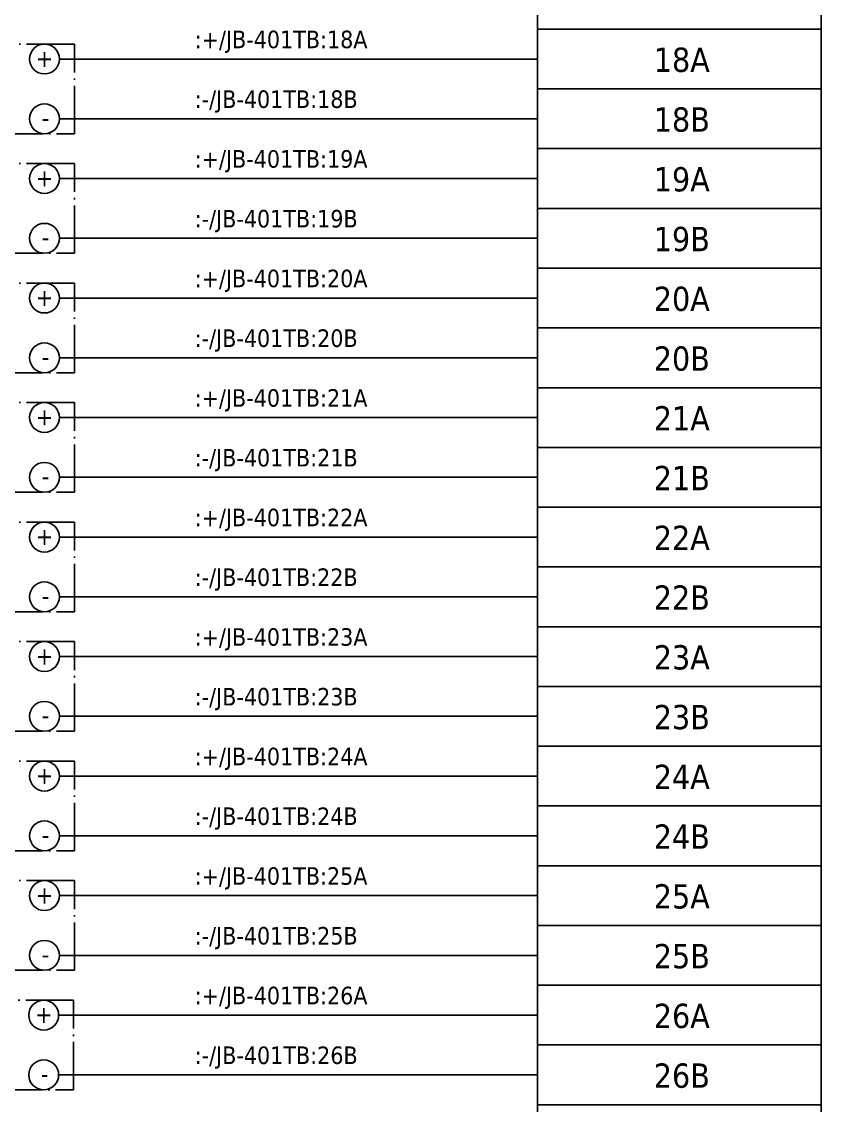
# Model space of a CAD drawing. Header units: millimetres. Extents: x 0 to 1792788, y -13 to 262234.
# Drawn here: x 35.5 to 89, y 151 to 223.5 of the extents above; entities that cross this region are included whole.
import ezdxf
from ezdxf.enums import TextEntityAlignment as Align

# ---------------------------------------------------------------- set-up
doc = ezdxf.new("R2010")
doc.units = ezdxf.units.MM
doc.linetypes.add('EPL_DASHDOT', pattern=[1, 0.8, -0.1, 0, -0.1])
for name, color, linetype, lineweight in [('EPLAN300', 5, 'Continuous', 25), ('EPLAN302', 5, 'Continuous', 25), ('EPLAN307', 134, 'EPL_DASHDOT', 25), ('EPLAN311', 7, 'Continuous', 25), ('EPLAN400', 5, 'Continuous', 35), ('EPLAN405', 7, 'Continuous', 25), ('EPLAN421', 5, 'Continuous', 35), ('EPLAN433', 251, 'Continuous', 35), ('EPLAN500', 7, 'Continuous', 35), ('EPLAN501', 7, 'Continuous', 35), ('EPLAN502', 7, 'Continuous', 35), ('EPLAN503', 7, 'Continuous', 35), ('EPLAN504', 7, 'Continuous', 35)]:
    doc.layers.add(name, color=color, linetype=linetype, lineweight=lineweight)
doc.styles.add('Tahoma', font='')
doc.styles.get('Tahoma').set_extended_font_data('Tahoma')

# ---------------------------------------------------------------- blocks, each defined once
blk = doc.blocks.new('EPLSYM_LibrarySPECIAL_en_US_Symbol427_Variant5_Placement1_78')
at = {"layer": 'EPLAN421', "color": 5, "style": 'Tahoma'}
for tag, p in [('17_20029[1]', (-0.9525, 3.335)), ('17_20029[2]', (20.0025, 3.335))]:
    blk.add_attdef(tag, text='', height=1.1739, dxfattribs=at).set_placement(p, align=Align.BOTTOM_RIGHT)
at = {"layer": 'EPLAN433', "color": 251, "style": 'Tahoma'}
blk.add_attdef('17_20406_1', text='', height=1.6254, dxfattribs=at).set_placement((0.9525, 1.5875), align=Align.BOTTOM_RIGHT)
blk.add_attdef('17_20406', text='', height=1.6254, dxfattribs=at).set_placement((0.9525, 1.5875), align=Align.BOTTOM_LEFT)
blk = doc.blocks.new('EPLSYM_LibrarySPECIAL_en_US_Symbol427_Variant5_Placement1_79')
at = {"layer": 'EPLAN421', "color": 5, "style": 'Tahoma'}
for tag, p in [('17_20029[1]', (-0.9525, 3.335)), ('17_20029[2]', (20.0025, 3.335))]:
    blk.add_attdef(tag, text='', height=1.1739, dxfattribs=at).set_placement(p, align=Align.BOTTOM_RIGHT)
at = {"layer": 'EPLAN433', "color": 251, "style": 'Tahoma'}
blk.add_attdef('17_20406_1', text='', height=1.6254, dxfattribs=at).set_placement((0.9525, 1.5875), align=Align.BOTTOM_RIGHT)
blk.add_attdef('17_20406', text='', height=1.6254, dxfattribs=at).set_placement((0.9525, 1.5875), align=Align.BOTTOM_LEFT)
blk = doc.blocks.new('EPLSYM_LibrarySPECIAL_en_US_Symbol427_Variant5_Placement1_80')
at = {"layer": 'EPLAN421', "color": 5, "style": 'Tahoma'}
for tag, p in [('17_20029[1]', (-0.9525, 3.335)), ('17_20029[2]', (20.0025, 3.335))]:
    blk.add_attdef(tag, text='', height=1.1739, dxfattribs=at).set_placement(p, align=Align.BOTTOM_RIGHT)
at = {"layer": 'EPLAN433', "color": 251, "style": 'Tahoma'}
blk.add_attdef('17_20406_1', text='', height=1.6254, dxfattribs=at).set_placement((0.9525, 1.5875), align=Align.BOTTOM_RIGHT)
blk.add_attdef('17_20406', text='', height=1.6254, dxfattribs=at).set_placement((0.9525, 1.5875), align=Align.BOTTOM_LEFT)
blk = doc.blocks.new('EPLSYM_LibrarySPECIAL_en_US_Symbol427_Variant5_Placement1_81')
at = {"layer": 'EPLAN421', "color": 5, "style": 'Tahoma'}
for tag, p in [('17_20029[1]', (-0.9525, 3.335)), ('17_20029[2]', (20.0025, 3.335))]:
    blk.add_attdef(tag, text='', height=1.1739, dxfattribs=at).set_placement(p, align=Align.BOTTOM_RIGHT)
at = {"layer": 'EPLAN433', "color": 251, "style": 'Tahoma'}
blk.add_attdef('17_20406_1', text='', height=1.6254, dxfattribs=at).set_placement((0.9525, 1.5875), align=Align.BOTTOM_RIGHT)
blk.add_attdef('17_20406', text='', height=1.6254, dxfattribs=at).set_placement((0.9525, 1.5875), align=Align.BOTTOM_LEFT)
blk = doc.blocks.new('EPLSYM_LibrarySPECIAL_en_US_Symbol427_Variant5_Placement1_82')
at = {"layer": 'EPLAN421', "color": 5, "style": 'Tahoma'}
for tag, p in [('17_20029[1]', (-0.9525, 3.335)), ('17_20029[2]', (20.0025, 3.335))]:
    blk.add_attdef(tag, text='', height=1.1739, dxfattribs=at).set_placement(p, align=Align.BOTTOM_RIGHT)
at = {"layer": 'EPLAN433', "color": 251, "style": 'Tahoma'}
blk.add_attdef('17_20406_1', text='', height=1.6254, dxfattribs=at).set_placement((0.9525, 1.5875), align=Align.BOTTOM_RIGHT)
blk.add_attdef('17_20406', text='', height=1.6254, dxfattribs=at).set_placement((0.9525, 1.5875), align=Align.BOTTOM_LEFT)
blk = doc.blocks.new('EPLSYM_LibrarySPECIAL_en_US_Symbol427_Variant5_Placement1_83')
at = {"layer": 'EPLAN421', "color": 5, "style": 'Tahoma'}
for tag, p in [('17_20029[1]', (-0.9525, 3.335)), ('17_20029[2]', (20.0025, 3.335))]:
    blk.add_attdef(tag, text='', height=1.1739, dxfattribs=at).set_placement(p, align=Align.BOTTOM_RIGHT)
at = {"layer": 'EPLAN433', "color": 251, "style": 'Tahoma'}
blk.add_attdef('17_20406_1', text='', height=1.6254, dxfattribs=at).set_placement((0.9525, 1.5875), align=Align.BOTTOM_RIGHT)
blk.add_attdef('17_20406', text='', height=1.6254, dxfattribs=at).set_placement((0.9525, 1.5875), align=Align.BOTTOM_LEFT)
blk = doc.blocks.new('EPLSYM_LibrarySPECIAL_en_US_Symbol427_Variant5_Placement1_84')
at = {"layer": 'EPLAN421', "color": 5, "style": 'Tahoma'}
for tag, p in [('17_20029[1]', (-0.9525, 3.335)), ('17_20029[2]', (20.0025, 3.335))]:
    blk.add_attdef(tag, text='', height=1.1739, dxfattribs=at).set_placement(p, align=Align.BOTTOM_RIGHT)
at = {"layer": 'EPLAN433', "color": 251, "style": 'Tahoma'}
blk.add_attdef('17_20406_1', text='', height=1.6254, dxfattribs=at).set_placement((0.9525, 1.5875), align=Align.BOTTOM_RIGHT)
blk.add_attdef('17_20406', text='', height=1.6254, dxfattribs=at).set_placement((0.9525, 1.5875), align=Align.BOTTOM_LEFT)
blk = doc.blocks.new('EPLSYM_LibrarySPECIAL_en_US_Symbol427_Variant5_Placement1_85')
at = {"layer": 'EPLAN421', "color": 5, "style": 'Tahoma'}
for tag, p in [('17_20029[1]', (-0.9525, 3.335)), ('17_20029[2]', (20.0025, 3.335))]:
    blk.add_attdef(tag, text='', height=1.1739, dxfattribs=at).set_placement(p, align=Align.BOTTOM_RIGHT)
at = {"layer": 'EPLAN433', "color": 251, "style": 'Tahoma'}
blk.add_attdef('17_20406_1', text='', height=1.6254, dxfattribs=at).set_placement((0.9525, 1.5875), align=Align.BOTTOM_RIGHT)
blk.add_attdef('17_20406', text='', height=1.6254, dxfattribs=at).set_placement((0.9525, 1.5875), align=Align.BOTTOM_LEFT)
blk = doc.blocks.new('EPLSYM_LibrarySPECIAL_en_US_Symbol427_Variant5_Placement1_86')
at = {"layer": 'EPLAN421', "color": 5, "style": 'Tahoma'}
for tag, p in [('17_20029[1]', (-0.9525, 3.335)), ('17_20029[2]', (20.0025, 3.335))]:
    blk.add_attdef(tag, text='', height=1.1739, dxfattribs=at).set_placement(p, align=Align.BOTTOM_RIGHT)
at = {"layer": 'EPLAN433', "color": 251, "style": 'Tahoma'}
blk.add_attdef('17_20406_1', text='', height=1.6254, dxfattribs=at).set_placement((0.9525, 1.5875), align=Align.BOTTOM_RIGHT)
blk.add_attdef('17_20406', text='', height=1.6254, dxfattribs=at).set_placement((0.9525, 1.5875), align=Align.BOTTOM_LEFT)
blk = doc.blocks.new('EPLSYM_LibrarySPECIAL_en_US_Symbol427_Variant5_Placement1_87')
at = {"layer": 'EPLAN421', "color": 5, "style": 'Tahoma'}
for tag, p in [('17_20029[1]', (-0.9525, 3.335)), ('17_20029[2]', (20.0025, 3.335))]:
    blk.add_attdef(tag, text='', height=1.1739, dxfattribs=at).set_placement(p, align=Align.BOTTOM_RIGHT)
at = {"layer": 'EPLAN433', "color": 251, "style": 'Tahoma'}
blk.add_attdef('17_20406_1', text='', height=1.6254, dxfattribs=at).set_placement((0.9525, 1.5875), align=Align.BOTTOM_RIGHT)
blk.add_attdef('17_20406', text='', height=1.6254, dxfattribs=at).set_placement((0.9525, 1.5875), align=Align.BOTTOM_LEFT)
blk = doc.blocks.new('EPLSYM_LibrarySPECIAL_en_US_Symbol427_Variant5_Placement1_88')
at = {"layer": 'EPLAN421', "color": 5, "style": 'Tahoma'}
for tag, p in [('17_20029[1]', (-0.9525, 3.335)), ('17_20029[2]', (20.0025, 3.335))]:
    blk.add_attdef(tag, text='', height=1.1739, dxfattribs=at).set_placement(p, align=Align.BOTTOM_RIGHT)
at = {"layer": 'EPLAN433', "color": 251, "style": 'Tahoma'}
blk.add_attdef('17_20406_1', text='', height=1.6254, dxfattribs=at).set_placement((0.9525, 1.5875), align=Align.BOTTOM_RIGHT)
blk.add_attdef('17_20406', text='', height=1.6254, dxfattribs=at).set_placement((0.9525, 1.5875), align=Align.BOTTOM_LEFT)
blk = doc.blocks.new('EPLSYM_LibrarySPECIAL_en_US_Symbol427_Variant5_Placement1_89')
at = {"layer": 'EPLAN421', "color": 5, "style": 'Tahoma'}
for tag, p in [('17_20029[1]', (-0.9525, 3.335)), ('17_20029[2]', (20.0025, 3.335))]:
    blk.add_attdef(tag, text='', height=1.1739, dxfattribs=at).set_placement(p, align=Align.BOTTOM_RIGHT)
at = {"layer": 'EPLAN433', "color": 251, "style": 'Tahoma'}
blk.add_attdef('17_20406_1', text='', height=1.6254, dxfattribs=at).set_placement((0.9525, 1.5875), align=Align.BOTTOM_RIGHT)
blk.add_attdef('17_20406', text='', height=1.6254, dxfattribs=at).set_placement((0.9525, 1.5875), align=Align.BOTTOM_LEFT)
blk = doc.blocks.new('EPLSYM_LibrarySPECIAL_en_US_Symbol427_Variant5_Placement1_90')
at = {"layer": 'EPLAN421', "color": 5, "style": 'Tahoma'}
for tag, p in [('17_20029[1]', (-0.9525, 3.335)), ('17_20029[2]', (20.0025, 3.335))]:
    blk.add_attdef(tag, text='', height=1.1739, dxfattribs=at).set_placement(p, align=Align.BOTTOM_RIGHT)
at = {"layer": 'EPLAN433', "color": 251, "style": 'Tahoma'}
blk.add_attdef('17_20406_1', text='', height=1.6254, dxfattribs=at).set_placement((0.9525, 1.5875), align=Align.BOTTOM_RIGHT)
blk.add_attdef('17_20406', text='', height=1.6254, dxfattribs=at).set_placement((0.9525, 1.5875), align=Align.BOTTOM_LEFT)
blk = doc.blocks.new('EPLSYM_LibrarySPECIAL_en_US_Symbol427_Variant5_Placement1_91')
at = {"layer": 'EPLAN421', "color": 5, "style": 'Tahoma'}
for tag, p in [('17_20029[1]', (-0.9525, 3.335)), ('17_20029[2]', (20.0025, 3.335))]:
    blk.add_attdef(tag, text='', height=1.1739, dxfattribs=at).set_placement(p, align=Align.BOTTOM_RIGHT)
at = {"layer": 'EPLAN433', "color": 251, "style": 'Tahoma'}
blk.add_attdef('17_20406_1', text='', height=1.6254, dxfattribs=at).set_placement((0.9525, 1.5875), align=Align.BOTTOM_RIGHT)
blk.add_attdef('17_20406', text='', height=1.6254, dxfattribs=at).set_placement((0.9525, 1.5875), align=Align.BOTTOM_LEFT)
blk = doc.blocks.new('EPLSYM_LibrarySPECIAL_en_US_Symbol427_Variant5_Placement1_92')
at = {"layer": 'EPLAN421', "color": 5, "style": 'Tahoma'}
for tag, p in [('17_20029[1]', (-0.9525, 3.335)), ('17_20029[2]', (20.0025, 3.335))]:
    blk.add_attdef(tag, text='', height=1.1739, dxfattribs=at).set_placement(p, align=Align.BOTTOM_RIGHT)
at = {"layer": 'EPLAN433', "color": 251, "style": 'Tahoma'}
blk.add_attdef('17_20406_1', text='', height=1.6254, dxfattribs=at).set_placement((0.9525, 1.5875), align=Align.BOTTOM_RIGHT)
blk.add_attdef('17_20406', text='', height=1.6254, dxfattribs=at).set_placement((0.9525, 1.5875), align=Align.BOTTOM_LEFT)
blk = doc.blocks.new('EPLSYM_LibrarySPECIAL_en_US_Symbol427_Variant5_Placement1_93')
at = {"layer": 'EPLAN421', "color": 5, "style": 'Tahoma'}
for tag, p in [('17_20029[1]', (-0.9525, 3.335)), ('17_20029[2]', (20.0025, 3.335))]:
    blk.add_attdef(tag, text='', height=1.1739, dxfattribs=at).set_placement(p, align=Align.BOTTOM_RIGHT)
at = {"layer": 'EPLAN433', "color": 251, "style": 'Tahoma'}
blk.add_attdef('17_20406_1', text='', height=1.6254, dxfattribs=at).set_placement((0.9525, 1.5875), align=Align.BOTTOM_RIGHT)
blk.add_attdef('17_20406', text='', height=1.6254, dxfattribs=at).set_placement((0.9525, 1.5875), align=Align.BOTTOM_LEFT)
blk = doc.blocks.new('EPLSYM_LibrarySPECIAL_en_US_Symbol427_Variant5_Placement1_94')
at = {"layer": 'EPLAN421', "color": 5, "style": 'Tahoma'}
for tag, p in [('17_20029[1]', (-0.9525, 3.335)), ('17_20029[2]', (20.0025, 3.335))]:
    blk.add_attdef(tag, text='', height=1.1739, dxfattribs=at).set_placement(p, align=Align.BOTTOM_RIGHT)
at = {"layer": 'EPLAN433', "color": 251, "style": 'Tahoma'}
blk.add_attdef('17_20406_1', text='', height=1.6254, dxfattribs=at).set_placement((0.9525, 1.5875), align=Align.BOTTOM_RIGHT)
blk.add_attdef('17_20406', text='', height=1.6254, dxfattribs=at).set_placement((0.9525, 1.5875), align=Align.BOTTOM_LEFT)
blk = doc.blocks.new('EPLSYM_LibrarySPECIAL_en_US_Symbol427_Variant5_Placement1_95')
at = {"layer": 'EPLAN421', "color": 5, "style": 'Tahoma'}
for tag, p in [('17_20029[1]', (-0.9525, 3.335)), ('17_20029[2]', (20.0025, 3.335))]:
    blk.add_attdef(tag, text='', height=1.1739, dxfattribs=at).set_placement(p, align=Align.BOTTOM_RIGHT)
at = {"layer": 'EPLAN433', "color": 251, "style": 'Tahoma'}
blk.add_attdef('17_20406_1', text='', height=1.6254, dxfattribs=at).set_placement((0.9525, 1.5875), align=Align.BOTTOM_RIGHT)
blk.add_attdef('17_20406', text='', height=1.6254, dxfattribs=at).set_placement((0.9525, 1.5875), align=Align.BOTTOM_LEFT)
blk = doc.blocks.new('EPLSYM_LibrarySPECIAL_Symbol2_Variant0_Placement1')
at = {"layer": 'EPLAN307', "lineweight": 25, "ltscale": 4}
blk.add_lwpolyline([(0, -6), (34, -6), (34, 0), (0, 0)], close=True, dxfattribs=at)
at = {"layer": 'EPLAN400', "color": 5, "style": 'Tahoma'}
blk.add_attdef('88_20010', text='', height=2.2575, dxfattribs=at).set_placement((-1.5, -0.9515), align=Align.TOP_RIGHT)
at = {"layer": 'EPLAN500', "color": 7, "style": 'Tahoma'}
blk.add_attdef('88_20027', text='', height=1.6254, dxfattribs=at).set_placement((-1.5, -4.57508), align=Align.TOP_RIGHT)
at = {"layer": 'EPLAN501', "color": 7, "style": 'Tahoma'}
blk.add_attdef('88_20011', text='', height=1.6254, dxfattribs=at).set_placement((-1.5, -9.97508), align=Align.TOP_RIGHT)
at = {"layer": 'EPLAN502', "color": 7, "style": 'Tahoma'}
blk.add_attdef('88_20025', text='', height=1.6254, dxfattribs=at).set_placement((-1.5, -12.67508), align=Align.TOP_RIGHT)
at = {"layer": 'EPLAN503', "color": 7, "style": 'Tahoma'}
blk.add_attdef('88_20024', text='', height=1.6254, dxfattribs=at).set_placement((-1.5, -15.37508), align=Align.TOP_RIGHT)
at = {"layer": 'EPLAN504', "color": 7, "style": 'Tahoma'}
blk.add_attdef('88_20901[1]', text='', height=1.6254, dxfattribs=at).set_placement((-1.5, -7.27508), align=Align.TOP_RIGHT)
blk = doc.blocks.new('EPLSYM_LibrarySPECIAL_Symbol17_Variant3_Placement1')
at = {"layer": 'EPLAN302', "lineweight": 25, "ltscale": 4}
blk.add_line((4, 0), (1, 0), dxfattribs=at)
blk.add_circle((0, 0), 1, dxfattribs=at)
at = {"layer": 'EPLAN421', "color": 5, "style": 'Tahoma'}
blk.add_attdef('17_20039', text='', height=1.174, dxfattribs=at).set_placement((3, 1), align=Align.BOTTOM_RIGHT)
blk = doc.blocks.new('EPLSYM_LibrarySPECIAL_Symbol2_Variant0_Placement1_1')
at = {"layer": 'EPLAN307', "lineweight": 25, "ltscale": 4}
blk.add_lwpolyline([(0, -6), (34, -6), (34, 0), (0, 0)], close=True, dxfattribs=at)
at = {"layer": 'EPLAN400', "color": 5, "style": 'Tahoma'}
blk.add_attdef('88_20010', text='', height=2.2575, dxfattribs=at).set_placement((-1.5, -0.9515), align=Align.TOP_RIGHT)
at = {"layer": 'EPLAN500', "color": 7, "style": 'Tahoma'}
blk.add_attdef('88_20027', text='', height=1.6254, dxfattribs=at).set_placement((-1.5, -4.57508), align=Align.TOP_RIGHT)
at = {"layer": 'EPLAN501', "color": 7, "style": 'Tahoma'}
blk.add_attdef('88_20011', text='', height=1.6254, dxfattribs=at).set_placement((-1.5, -9.97508), align=Align.TOP_RIGHT)
at = {"layer": 'EPLAN502', "color": 7, "style": 'Tahoma'}
blk.add_attdef('88_20025', text='', height=1.6254, dxfattribs=at).set_placement((-1.5, -12.67508), align=Align.TOP_RIGHT)
at = {"layer": 'EPLAN503', "color": 7, "style": 'Tahoma'}
blk.add_attdef('88_20024', text='', height=1.6254, dxfattribs=at).set_placement((-1.5, -15.37508), align=Align.TOP_RIGHT)
at = {"layer": 'EPLAN504', "color": 7, "style": 'Tahoma'}
blk.add_attdef('88_20901[1]', text='', height=1.6254, dxfattribs=at).set_placement((-1.5, -7.27508), align=Align.TOP_RIGHT)
blk = doc.blocks.new('EPLSYM_LibrarySPECIAL_Symbol308_Variant0_Placement0')
at = {"layer": 'EPLAN405', "color": 7, "style": 'Tahoma'}
for tag, p in [('17_31011', (1.5, 6.35)), ('17_31002', (1.5, 0.5))]:
    blk.add_attdef(tag, text='', height=1.174, dxfattribs=at).set_placement(p, align=Align.BOTTOM_LEFT)
for tag, p in [('17_31004', (1.5, 4.4)), ('17_31003', (1.5, 2.45))]:
    blk.add_attdef(tag, p, '', height=1.174, dxfattribs=at)
blk = doc.blocks.new('EPLSYM_LibrarySPECIAL_Symbol2_Variant0_Placement1_23')
at = {"layer": 'EPLAN307', "lineweight": 25, "ltscale": 4}
blk.add_lwpolyline([(0, -6), (34, -6), (34, 0), (0, 0)], close=True, dxfattribs=at)
at = {"layer": 'EPLAN400', "color": 5, "style": 'Tahoma'}
blk.add_attdef('88_20010', text='', height=2.2575, dxfattribs=at).set_placement((-1.5, -0.9515), align=Align.TOP_RIGHT)
at = {"layer": 'EPLAN500', "color": 7, "style": 'Tahoma'}
blk.add_attdef('88_20027', text='', height=1.6254, dxfattribs=at).set_placement((-1.5, -4.57508), align=Align.TOP_RIGHT)
at = {"layer": 'EPLAN501', "color": 7, "style": 'Tahoma'}
blk.add_attdef('88_20011', text='', height=1.6254, dxfattribs=at).set_placement((-1.5, -9.97508), align=Align.TOP_RIGHT)
at = {"layer": 'EPLAN502', "color": 7, "style": 'Tahoma'}
blk.add_attdef('88_20025', text='', height=1.6254, dxfattribs=at).set_placement((-1.5, -12.67508), align=Align.TOP_RIGHT)
at = {"layer": 'EPLAN503', "color": 7, "style": 'Tahoma'}
blk.add_attdef('88_20024', text='', height=1.6254, dxfattribs=at).set_placement((-1.5, -15.37508), align=Align.TOP_RIGHT)
at = {"layer": 'EPLAN504', "color": 7, "style": 'Tahoma'}
blk.add_attdef('88_20901[1]', text='', height=1.6254, dxfattribs=at).set_placement((-1.5, -7.27508), align=Align.TOP_RIGHT)
blk = doc.blocks.new('EPLSYM_LibrarySPECIAL_Symbol2_Variant0_Placement1_24')
at = {"layer": 'EPLAN307', "lineweight": 25, "ltscale": 4}
blk.add_lwpolyline([(0, -6), (34, -6), (34, 0), (0, 0)], close=True, dxfattribs=at)
at = {"layer": 'EPLAN400', "color": 5, "style": 'Tahoma'}
blk.add_attdef('88_20010', text='', height=2.2575, dxfattribs=at).set_placement((-1.5, -0.9515), align=Align.TOP_RIGHT)
at = {"layer": 'EPLAN500', "color": 7, "style": 'Tahoma'}
blk.add_attdef('88_20027', text='', height=1.6254, dxfattribs=at).set_placement((-1.5, -4.57508), align=Align.TOP_RIGHT)
at = {"layer": 'EPLAN501', "color": 7, "style": 'Tahoma'}
blk.add_attdef('88_20011', text='', height=1.6254, dxfattribs=at).set_placement((-1.5, -9.97508), align=Align.TOP_RIGHT)
at = {"layer": 'EPLAN502', "color": 7, "style": 'Tahoma'}
blk.add_attdef('88_20025', text='', height=1.6254, dxfattribs=at).set_placement((-1.5, -12.67508), align=Align.TOP_RIGHT)
at = {"layer": 'EPLAN503', "color": 7, "style": 'Tahoma'}
blk.add_attdef('88_20024', text='', height=1.6254, dxfattribs=at).set_placement((-1.5, -15.37508), align=Align.TOP_RIGHT)
at = {"layer": 'EPLAN504', "color": 7, "style": 'Tahoma'}
blk.add_attdef('88_20901[1]', text='', height=1.6254, dxfattribs=at).set_placement((-1.5, -7.27508), align=Align.TOP_RIGHT)
blk = doc.blocks.new('EPLSYM_LibrarySPECIAL_Symbol2_Variant0_Placement1_25')
at = {"layer": 'EPLAN307', "lineweight": 25, "ltscale": 4}
blk.add_lwpolyline([(0, -6), (34, -6), (34, 0), (0, 0)], close=True, dxfattribs=at)
at = {"layer": 'EPLAN400', "color": 5, "style": 'Tahoma'}
blk.add_attdef('88_20010', text='', height=2.2575, dxfattribs=at).set_placement((-1.5, -0.9515), align=Align.TOP_RIGHT)
at = {"layer": 'EPLAN500', "color": 7, "style": 'Tahoma'}
blk.add_attdef('88_20027', text='', height=1.6254, dxfattribs=at).set_placement((-1.5, -4.57508), align=Align.TOP_RIGHT)
at = {"layer": 'EPLAN501', "color": 7, "style": 'Tahoma'}
blk.add_attdef('88_20011', text='', height=1.6254, dxfattribs=at).set_placement((-1.5, -9.97508), align=Align.TOP_RIGHT)
at = {"layer": 'EPLAN502', "color": 7, "style": 'Tahoma'}
blk.add_attdef('88_20025', text='', height=1.6254, dxfattribs=at).set_placement((-1.5, -12.67508), align=Align.TOP_RIGHT)
at = {"layer": 'EPLAN503', "color": 7, "style": 'Tahoma'}
blk.add_attdef('88_20024', text='', height=1.6254, dxfattribs=at).set_placement((-1.5, -15.37508), align=Align.TOP_RIGHT)
at = {"layer": 'EPLAN504', "color": 7, "style": 'Tahoma'}
blk.add_attdef('88_20901[1]', text='', height=1.6254, dxfattribs=at).set_placement((-1.5, -7.27508), align=Align.TOP_RIGHT)
blk = doc.blocks.new('EPLSYM_LibrarySPECIAL_Symbol2_Variant0_Placement1_26')
at = {"layer": 'EPLAN307', "lineweight": 25, "ltscale": 4}
blk.add_lwpolyline([(0, -6), (34, -6), (34, 0), (0, 0)], close=True, dxfattribs=at)
at = {"layer": 'EPLAN400', "color": 5, "style": 'Tahoma'}
blk.add_attdef('88_20010', text='', height=2.2575, dxfattribs=at).set_placement((-1.5, -0.9515), align=Align.TOP_RIGHT)
at = {"layer": 'EPLAN500', "color": 7, "style": 'Tahoma'}
blk.add_attdef('88_20027', text='', height=1.6254, dxfattribs=at).set_placement((-1.5, -4.57508), align=Align.TOP_RIGHT)
at = {"layer": 'EPLAN501', "color": 7, "style": 'Tahoma'}
blk.add_attdef('88_20011', text='', height=1.6254, dxfattribs=at).set_placement((-1.5, -9.97508), align=Align.TOP_RIGHT)
at = {"layer": 'EPLAN502', "color": 7, "style": 'Tahoma'}
blk.add_attdef('88_20025', text='', height=1.6254, dxfattribs=at).set_placement((-1.5, -12.67508), align=Align.TOP_RIGHT)
at = {"layer": 'EPLAN503', "color": 7, "style": 'Tahoma'}
blk.add_attdef('88_20024', text='', height=1.6254, dxfattribs=at).set_placement((-1.5, -15.37508), align=Align.TOP_RIGHT)
at = {"layer": 'EPLAN504', "color": 7, "style": 'Tahoma'}
blk.add_attdef('88_20901[1]', text='', height=1.6254, dxfattribs=at).set_placement((-1.5, -7.27508), align=Align.TOP_RIGHT)
blk = doc.blocks.new('EPLSYM_LibrarySPECIAL_Symbol2_Variant0_Placement1_27')
at = {"layer": 'EPLAN307', "lineweight": 25, "ltscale": 4}
blk.add_lwpolyline([(0, -6), (34, -6), (34, 0), (0, 0)], close=True, dxfattribs=at)
at = {"layer": 'EPLAN400', "color": 5, "style": 'Tahoma'}
blk.add_attdef('88_20010', text='', height=2.2575, dxfattribs=at).set_placement((-1.5, -0.9515), align=Align.TOP_RIGHT)
at = {"layer": 'EPLAN500', "color": 7, "style": 'Tahoma'}
blk.add_attdef('88_20027', text='', height=1.6254, dxfattribs=at).set_placement((-1.5, -4.57508), align=Align.TOP_RIGHT)
at = {"layer": 'EPLAN501', "color": 7, "style": 'Tahoma'}
blk.add_attdef('88_20011', text='', height=1.6254, dxfattribs=at).set_placement((-1.5, -9.97508), align=Align.TOP_RIGHT)
at = {"layer": 'EPLAN502', "color": 7, "style": 'Tahoma'}
blk.add_attdef('88_20025', text='', height=1.6254, dxfattribs=at).set_placement((-1.5, -12.67508), align=Align.TOP_RIGHT)
at = {"layer": 'EPLAN503', "color": 7, "style": 'Tahoma'}
blk.add_attdef('88_20024', text='', height=1.6254, dxfattribs=at).set_placement((-1.5, -15.37508), align=Align.TOP_RIGHT)
at = {"layer": 'EPLAN504', "color": 7, "style": 'Tahoma'}
blk.add_attdef('88_20901[1]', text='', height=1.6254, dxfattribs=at).set_placement((-1.5, -7.27508), align=Align.TOP_RIGHT)
blk = doc.blocks.new('EPLSYM_LibrarySPECIAL_Symbol2_Variant0_Placement1_28')
at = {"layer": 'EPLAN307', "lineweight": 25, "ltscale": 4}
blk.add_lwpolyline([(0, -6), (34, -6), (34, 0), (0, 0)], close=True, dxfattribs=at)
at = {"layer": 'EPLAN400', "color": 5, "style": 'Tahoma'}
blk.add_attdef('88_20010', text='', height=2.2575, dxfattribs=at).set_placement((-1.5, -0.9515), align=Align.TOP_RIGHT)
at = {"layer": 'EPLAN500', "color": 7, "style": 'Tahoma'}
blk.add_attdef('88_20027', text='', height=1.6254, dxfattribs=at).set_placement((-1.5, -4.57508), align=Align.TOP_RIGHT)
at = {"layer": 'EPLAN501', "color": 7, "style": 'Tahoma'}
blk.add_attdef('88_20011', text='', height=1.6254, dxfattribs=at).set_placement((-1.5, -9.97508), align=Align.TOP_RIGHT)
at = {"layer": 'EPLAN502', "color": 7, "style": 'Tahoma'}
blk.add_attdef('88_20025', text='', height=1.6254, dxfattribs=at).set_placement((-1.5, -12.67508), align=Align.TOP_RIGHT)
at = {"layer": 'EPLAN503', "color": 7, "style": 'Tahoma'}
blk.add_attdef('88_20024', text='', height=1.6254, dxfattribs=at).set_placement((-1.5, -15.37508), align=Align.TOP_RIGHT)
at = {"layer": 'EPLAN504', "color": 7, "style": 'Tahoma'}
blk.add_attdef('88_20901[1]', text='', height=1.6254, dxfattribs=at).set_placement((-1.5, -7.27508), align=Align.TOP_RIGHT)
blk = doc.blocks.new('EPLSYM_LibrarySPECIAL_Symbol2_Variant0_Placement1_29')
at = {"layer": 'EPLAN307', "lineweight": 25, "ltscale": 4}
blk.add_lwpolyline([(0, -6), (34, -6), (34, 0), (0, 0)], close=True, dxfattribs=at)
at = {"layer": 'EPLAN400', "color": 5, "style": 'Tahoma'}
blk.add_attdef('88_20010', text='', height=2.2575, dxfattribs=at).set_placement((-1.5, -0.9515), align=Align.TOP_RIGHT)
at = {"layer": 'EPLAN500', "color": 7, "style": 'Tahoma'}
blk.add_attdef('88_20027', text='', height=1.6254, dxfattribs=at).set_placement((-1.5, -4.57508), align=Align.TOP_RIGHT)
at = {"layer": 'EPLAN501', "color": 7, "style": 'Tahoma'}
blk.add_attdef('88_20011', text='', height=1.6254, dxfattribs=at).set_placement((-1.5, -9.97508), align=Align.TOP_RIGHT)
at = {"layer": 'EPLAN502', "color": 7, "style": 'Tahoma'}
blk.add_attdef('88_20025', text='', height=1.6254, dxfattribs=at).set_placement((-1.5, -12.67508), align=Align.TOP_RIGHT)
at = {"layer": 'EPLAN503', "color": 7, "style": 'Tahoma'}
blk.add_attdef('88_20024', text='', height=1.6254, dxfattribs=at).set_placement((-1.5, -15.37508), align=Align.TOP_RIGHT)
at = {"layer": 'EPLAN504', "color": 7, "style": 'Tahoma'}
blk.add_attdef('88_20901[1]', text='', height=1.6254, dxfattribs=at).set_placement((-1.5, -7.27508), align=Align.TOP_RIGHT)

msp = doc.modelspace()

# ---------------------------------------------------------------- linework, layer by layer
at = {"layer": 'EPLAN300', "lineweight": 25, "ltscale": 4}
for points in [[(70, 223), (89, 223), (89, 227), (70, 227)], [(70, 219), (89, 219), (89, 223), (70, 223)], [(70, 215), (89, 215), (89, 219), (70, 219)], [(70, 211), (89, 211), (89, 215), (70, 215)], [(70, 207), (89, 207), (89, 211), (70, 211)], [(70, 203), (89, 203), (89, 207), (70, 207)], [(70, 199), (89, 199), (89, 203), (70, 203)], [(70, 195), (89, 195), (89, 199), (70, 199)], [(70, 191), (89, 191), (89, 195), (70, 195)], [(70, 187), (89, 187), (89, 191), (70, 191)], [(70, 183), (89, 183), (89, 187), (70, 187)], [(70, 179), (89, 179), (89, 183), (70, 183)], [(70, 175), (89, 175), (89, 179), (70, 179)], [(70, 171), (89, 171), (89, 175), (70, 175)], [(70, 167), (89, 167), (89, 171), (70, 171)], [(70, 163), (89, 163), (89, 167), (70, 167)], [(70, 159), (89, 159), (89, 163), (70, 163)], [(70, 155), (89, 155), (89, 159), (70, 159)], [(70, 151), (89, 151), (89, 155), (70, 155)], [(70, 147), (89, 147), (89, 151), (70, 151)]]:
    msp.add_lwpolyline(points, close=True, dxfattribs=at)
at = {"layer": 'EPLAN311', "ltscale": 4}
for p, q in [((70, 221), (39, 221)), ((70, 217), (39, 217)), ((70, 213), (39, 213)), ((70, 209), (39, 209)), ((70, 205), (39, 205)), ((70, 201), (39, 201)), ((70, 197), (39, 197)), ((70, 193), (39, 193)), ((70, 189), (39, 189)), ((70, 185), (39, 185)), ((70, 181), (39, 181)), ((70, 177), (39, 177)), ((70, 173), (39, 173)), ((70, 169), (39, 169)), ((70, 165), (39, 165)), ((70, 161), (39, 161)), ((70, 157), (38.95, 157)), ((70, 153), (38.95, 153))]:
    msp.add_line(p, q, dxfattribs=at)

# ---------------------------------------------------------------- block references
ref = msp.add_blockref('EPLSYM_LibrarySPECIAL_Symbol308_Variant0_Placement0', (47, 221))
ref.add_attrib('17_31011', ':+/JB-401TB:18A', dxfattribs={"layer": 'EPLAN405', "color": 7, "height": 1.1739, "style": 'Tahoma'}).set_placement((47.055, 221.374), align=Align.BOTTOM_LEFT)
for name, p in [('EPLSYM_LibrarySPECIAL_Symbol2_Variant0_Placement1_23', (5, 222)), ('EPLSYM_LibrarySPECIAL_Symbol2_Variant0_Placement1_24', (5, 214)), ('EPLSYM_LibrarySPECIAL_Symbol2_Variant0_Placement1_25', (5, 206)), ('EPLSYM_LibrarySPECIAL_Symbol2_Variant0_Placement1_26', (5, 198)), ('EPLSYM_LibrarySPECIAL_Symbol2_Variant0_Placement1_27', (5, 190)), ('EPLSYM_LibrarySPECIAL_Symbol2_Variant0_Placement1_28', (5, 182)), ('EPLSYM_LibrarySPECIAL_Symbol2_Variant0_Placement1_29', (5, 174)), ('EPLSYM_LibrarySPECIAL_Symbol2_Variant0_Placement1', (5, 166)), ('EPLSYM_LibrarySPECIAL_Symbol2_Variant0_Placement1_1', (4.95, 158))]:
    msp.add_blockref(name, p)
ref = msp.add_blockref('EPLSYM_LibrarySPECIAL_Symbol17_Variant3_Placement1', (37, 221))
ref.add_attrib('17_20039', '+', dxfattribs={"layer": 'EPLAN421', "color": 5, "height": 1.174, "style": 'Tahoma'}).set_placement((37.591, 220.117), align=Align.BOTTOM_RIGHT)
ref = msp.add_blockref('EPLSYM_LibrarySPECIAL_en_US_Symbol427_Variant5_Placement1_78', (70, 221))
ref.add_attrib('17_20011', '18A', dxfattribs={"layer": 'EPLAN501', "color": 7, "height": 1.6254, "style": 'Tahoma'}).set_placement((79.661, 219.65), align=Align.BOTTOM_CENTER)
ref = msp.add_blockref('EPLSYM_LibrarySPECIAL_Symbol308_Variant0_Placement0', (47, 217))
ref.add_attrib('17_31011', ':-/JB-401TB:18B', dxfattribs={"layer": 'EPLAN405', "color": 7, "height": 1.1739, "style": 'Tahoma'}).set_placement((47.055, 217.374), align=Align.BOTTOM_LEFT)
ref = msp.add_blockref('EPLSYM_LibrarySPECIAL_Symbol17_Variant3_Placement1', (37, 217))
ref.add_attrib('17_20039', '-', dxfattribs={"layer": 'EPLAN421', "color": 5, "height": 1.174, "style": 'Tahoma'}).set_placement((37.316, 216.132), align=Align.BOTTOM_RIGHT)
ref = msp.add_blockref('EPLSYM_LibrarySPECIAL_en_US_Symbol427_Variant5_Placement1_79', (70, 217))
ref.add_attrib('17_20011', '18B', dxfattribs={"layer": 'EPLAN501', "color": 7, "height": 1.6254, "style": 'Tahoma'}).set_placement((79.661, 215.65), align=Align.BOTTOM_CENTER)
ref = msp.add_blockref('EPLSYM_LibrarySPECIAL_Symbol308_Variant0_Placement0', (47, 213))
ref.add_attrib('17_31011', ':+/JB-401TB:19A', dxfattribs={"layer": 'EPLAN405', "color": 7, "height": 1.1739, "style": 'Tahoma'}).set_placement((47.055, 213.374), align=Align.BOTTOM_LEFT)
ref = msp.add_blockref('EPLSYM_LibrarySPECIAL_Symbol17_Variant3_Placement1', (37, 213))
ref.add_attrib('17_20039', '+', dxfattribs={"layer": 'EPLAN421', "color": 5, "height": 1.174, "style": 'Tahoma'}).set_placement((37.591, 212.117), align=Align.BOTTOM_RIGHT)
ref = msp.add_blockref('EPLSYM_LibrarySPECIAL_en_US_Symbol427_Variant5_Placement1_80', (70, 213))
ref.add_attrib('17_20011', '19A', dxfattribs={"layer": 'EPLAN501', "color": 7, "height": 1.6254, "style": 'Tahoma'}).set_placement((79.661, 211.65), align=Align.BOTTOM_CENTER)
ref = msp.add_blockref('EPLSYM_LibrarySPECIAL_Symbol308_Variant0_Placement0', (47, 209))
ref.add_attrib('17_31011', ':-/JB-401TB:19B', dxfattribs={"layer": 'EPLAN405', "color": 7, "height": 1.1739, "style": 'Tahoma'}).set_placement((47.055, 209.374), align=Align.BOTTOM_LEFT)
ref = msp.add_blockref('EPLSYM_LibrarySPECIAL_Symbol17_Variant3_Placement1', (37, 209))
ref.add_attrib('17_20039', '-', dxfattribs={"layer": 'EPLAN421', "color": 5, "height": 1.174, "style": 'Tahoma'}).set_placement((37.316, 208.132), align=Align.BOTTOM_RIGHT)
ref = msp.add_blockref('EPLSYM_LibrarySPECIAL_en_US_Symbol427_Variant5_Placement1_81', (70, 209))
ref.add_attrib('17_20011', '19B', dxfattribs={"layer": 'EPLAN501', "color": 7, "height": 1.6254, "style": 'Tahoma'}).set_placement((79.661, 207.65), align=Align.BOTTOM_CENTER)
ref = msp.add_blockref('EPLSYM_LibrarySPECIAL_Symbol308_Variant0_Placement0', (47, 205))
ref.add_attrib('17_31011', ':+/JB-401TB:20A', dxfattribs={"layer": 'EPLAN405', "color": 7, "height": 1.1739, "style": 'Tahoma'}).set_placement((47.055, 205.374), align=Align.BOTTOM_LEFT)
ref = msp.add_blockref('EPLSYM_LibrarySPECIAL_Symbol17_Variant3_Placement1', (37, 205))
ref.add_attrib('17_20039', '+', dxfattribs={"layer": 'EPLAN421', "color": 5, "height": 1.174, "style": 'Tahoma'}).set_placement((37.591, 204.117), align=Align.BOTTOM_RIGHT)
ref = msp.add_blockref('EPLSYM_LibrarySPECIAL_en_US_Symbol427_Variant5_Placement1_82', (70, 205))
ref.add_attrib('17_20011', '20A', dxfattribs={"layer": 'EPLAN501', "color": 7, "height": 1.6254, "style": 'Tahoma'}).set_placement((79.661, 203.65), align=Align.BOTTOM_CENTER)
ref = msp.add_blockref('EPLSYM_LibrarySPECIAL_Symbol308_Variant0_Placement0', (47, 201))
ref.add_attrib('17_31011', ':-/JB-401TB:20B', dxfattribs={"layer": 'EPLAN405', "color": 7, "height": 1.1739, "style": 'Tahoma'}).set_placement((47.055, 201.374), align=Align.BOTTOM_LEFT)
ref = msp.add_blockref('EPLSYM_LibrarySPECIAL_Symbol17_Variant3_Placement1', (37, 201))
ref.add_attrib('17_20039', '-', dxfattribs={"layer": 'EPLAN421', "color": 5, "height": 1.174, "style": 'Tahoma'}).set_placement((37.316, 200.132), align=Align.BOTTOM_RIGHT)
ref = msp.add_blockref('EPLSYM_LibrarySPECIAL_en_US_Symbol427_Variant5_Placement1_83', (70, 201))
ref.add_attrib('17_20011', '20B', dxfattribs={"layer": 'EPLAN501', "color": 7, "height": 1.6254, "style": 'Tahoma'}).set_placement((79.661, 199.65), align=Align.BOTTOM_CENTER)
ref = msp.add_blockref('EPLSYM_LibrarySPECIAL_Symbol308_Variant0_Placement0', (47, 197))
ref.add_attrib('17_31011', ':+/JB-401TB:21A', dxfattribs={"layer": 'EPLAN405', "color": 7, "height": 1.1739, "style": 'Tahoma'}).set_placement((47.055, 197.374), align=Align.BOTTOM_LEFT)
ref = msp.add_blockref('EPLSYM_LibrarySPECIAL_Symbol17_Variant3_Placement1', (37, 197))
ref.add_attrib('17_20039', '+', dxfattribs={"layer": 'EPLAN421', "color": 5, "height": 1.174, "style": 'Tahoma'}).set_placement((37.591, 196.117), align=Align.BOTTOM_RIGHT)
ref = msp.add_blockref('EPLSYM_LibrarySPECIAL_en_US_Symbol427_Variant5_Placement1_84', (70, 197))
ref.add_attrib('17_20011', '21A', dxfattribs={"layer": 'EPLAN501', "color": 7, "height": 1.6254, "style": 'Tahoma'}).set_placement((79.661, 195.65), align=Align.BOTTOM_CENTER)
ref = msp.add_blockref('EPLSYM_LibrarySPECIAL_Symbol308_Variant0_Placement0', (47, 193))
ref.add_attrib('17_31011', ':-/JB-401TB:21B', dxfattribs={"layer": 'EPLAN405', "color": 7, "height": 1.1739, "style": 'Tahoma'}).set_placement((47.055, 193.374), align=Align.BOTTOM_LEFT)
ref = msp.add_blockref('EPLSYM_LibrarySPECIAL_Symbol17_Variant3_Placement1', (37, 193))
ref.add_attrib('17_20039', '-', dxfattribs={"layer": 'EPLAN421', "color": 5, "height": 1.174, "style": 'Tahoma'}).set_placement((37.316, 192.132), align=Align.BOTTOM_RIGHT)
ref = msp.add_blockref('EPLSYM_LibrarySPECIAL_en_US_Symbol427_Variant5_Placement1_85', (70, 193))
ref.add_attrib('17_20011', '21B', dxfattribs={"layer": 'EPLAN501', "color": 7, "height": 1.6254, "style": 'Tahoma'}).set_placement((79.661, 191.65), align=Align.BOTTOM_CENTER)
ref = msp.add_blockref('EPLSYM_LibrarySPECIAL_Symbol308_Variant0_Placement0', (47, 189))
ref.add_attrib('17_31011', ':+/JB-401TB:22A', dxfattribs={"layer": 'EPLAN405', "color": 7, "height": 1.1739, "style": 'Tahoma'}).set_placement((47.055, 189.374), align=Align.BOTTOM_LEFT)
ref = msp.add_blockref('EPLSYM_LibrarySPECIAL_Symbol17_Variant3_Placement1', (37, 189))
ref.add_attrib('17_20039', '+', dxfattribs={"layer": 'EPLAN421', "color": 5, "height": 1.174, "style": 'Tahoma'}).set_placement((37.591, 188.117), align=Align.BOTTOM_RIGHT)
ref = msp.add_blockref('EPLSYM_LibrarySPECIAL_en_US_Symbol427_Variant5_Placement1_86', (70, 189))
ref.add_attrib('17_20011', '22A', dxfattribs={"layer": 'EPLAN501', "color": 7, "height": 1.6254, "style": 'Tahoma'}).set_placement((79.661, 187.65), align=Align.BOTTOM_CENTER)
ref = msp.add_blockref('EPLSYM_LibrarySPECIAL_Symbol308_Variant0_Placement0', (47, 185))
ref.add_attrib('17_31011', ':-/JB-401TB:22B', dxfattribs={"layer": 'EPLAN405', "color": 7, "height": 1.1739, "style": 'Tahoma'}).set_placement((47.055, 185.374), align=Align.BOTTOM_LEFT)
ref = msp.add_blockref('EPLSYM_LibrarySPECIAL_Symbol17_Variant3_Placement1', (37, 185))
ref.add_attrib('17_20039', '-', dxfattribs={"layer": 'EPLAN421', "color": 5, "height": 1.174, "style": 'Tahoma'}).set_placement((37.316, 184.132), align=Align.BOTTOM_RIGHT)
ref = msp.add_blockref('EPLSYM_LibrarySPECIAL_en_US_Symbol427_Variant5_Placement1_87', (70, 185))
ref.add_attrib('17_20011', '22B', dxfattribs={"layer": 'EPLAN501', "color": 7, "height": 1.6254, "style": 'Tahoma'}).set_placement((79.661, 183.65), align=Align.BOTTOM_CENTER)
ref = msp.add_blockref('EPLSYM_LibrarySPECIAL_Symbol308_Variant0_Placement0', (47, 181))
ref.add_attrib('17_31011', ':+/JB-401TB:23A', dxfattribs={"layer": 'EPLAN405', "color": 7, "height": 1.1739, "style": 'Tahoma'}).set_placement((47.055, 181.374), align=Align.BOTTOM_LEFT)
ref = msp.add_blockref('EPLSYM_LibrarySPECIAL_Symbol17_Variant3_Placement1', (37, 181))
ref.add_attrib('17_20039', '+', dxfattribs={"layer": 'EPLAN421', "color": 5, "height": 1.174, "style": 'Tahoma'}).set_placement((37.591, 180.117), align=Align.BOTTOM_RIGHT)
ref = msp.add_blockref('EPLSYM_LibrarySPECIAL_en_US_Symbol427_Variant5_Placement1_88', (70, 181))
ref.add_attrib('17_20011', '23A', dxfattribs={"layer": 'EPLAN501', "color": 7, "height": 1.6254, "style": 'Tahoma'}).set_placement((79.661, 179.65), align=Align.BOTTOM_CENTER)
ref = msp.add_blockref('EPLSYM_LibrarySPECIAL_Symbol308_Variant0_Placement0', (47, 177))
ref.add_attrib('17_31011', ':-/JB-401TB:23B', dxfattribs={"layer": 'EPLAN405', "color": 7, "height": 1.1739, "style": 'Tahoma'}).set_placement((47.055, 177.374), align=Align.BOTTOM_LEFT)
ref = msp.add_blockref('EPLSYM_LibrarySPECIAL_Symbol17_Variant3_Placement1', (37, 177))
ref.add_attrib('17_20039', '-', dxfattribs={"layer": 'EPLAN421', "color": 5, "height": 1.174, "style": 'Tahoma'}).set_placement((37.316, 176.132), align=Align.BOTTOM_RIGHT)
ref = msp.add_blockref('EPLSYM_LibrarySPECIAL_en_US_Symbol427_Variant5_Placement1_89', (70, 177))
ref.add_attrib('17_20011', '23B', dxfattribs={"layer": 'EPLAN501', "color": 7, "height": 1.6254, "style": 'Tahoma'}).set_placement((79.661, 175.65), align=Align.BOTTOM_CENTER)
ref = msp.add_blockref('EPLSYM_LibrarySPECIAL_Symbol308_Variant0_Placement0', (47, 173))
ref.add_attrib('17_31011', ':+/JB-401TB:24A', dxfattribs={"layer": 'EPLAN405', "color": 7, "height": 1.1739, "style": 'Tahoma'}).set_placement((47.055, 173.374), align=Align.BOTTOM_LEFT)
ref = msp.add_blockref('EPLSYM_LibrarySPECIAL_Symbol17_Variant3_Placement1', (37, 173))
ref.add_attrib('17_20039', '+', dxfattribs={"layer": 'EPLAN421', "color": 5, "height": 1.174, "style": 'Tahoma'}).set_placement((37.591, 172.117), align=Align.BOTTOM_RIGHT)
ref = msp.add_blockref('EPLSYM_LibrarySPECIAL_en_US_Symbol427_Variant5_Placement1_90', (70, 173))
ref.add_attrib('17_20011', '24A', dxfattribs={"layer": 'EPLAN501', "color": 7, "height": 1.6254, "style": 'Tahoma'}).set_placement((79.661, 171.65), align=Align.BOTTOM_CENTER)
ref = msp.add_blockref('EPLSYM_LibrarySPECIAL_Symbol308_Variant0_Placement0', (47, 169))
ref.add_attrib('17_31011', ':-/JB-401TB:24B', dxfattribs={"layer": 'EPLAN405', "color": 7, "height": 1.1739, "style": 'Tahoma'}).set_placement((47.055, 169.374), align=Align.BOTTOM_LEFT)
ref = msp.add_blockref('EPLSYM_LibrarySPECIAL_Symbol17_Variant3_Placement1', (37, 169))
ref.add_attrib('17_20039', '-', dxfattribs={"layer": 'EPLAN421', "color": 5, "height": 1.174, "style": 'Tahoma'}).set_placement((37.316, 168.132), align=Align.BOTTOM_RIGHT)
ref = msp.add_blockref('EPLSYM_LibrarySPECIAL_en_US_Symbol427_Variant5_Placement1_91', (70, 169))
ref.add_attrib('17_20011', '24B', dxfattribs={"layer": 'EPLAN501', "color": 7, "height": 1.6254, "style": 'Tahoma'}).set_placement((79.661, 167.65), align=Align.BOTTOM_CENTER)
ref = msp.add_blockref('EPLSYM_LibrarySPECIAL_Symbol308_Variant0_Placement0', (47, 165))
ref.add_attrib('17_31011', ':+/JB-401TB:25A', dxfattribs={"layer": 'EPLAN405', "color": 7, "height": 1.1739, "style": 'Tahoma'}).set_placement((47.055, 165.374), align=Align.BOTTOM_LEFT)
ref = msp.add_blockref('EPLSYM_LibrarySPECIAL_Symbol17_Variant3_Placement1', (37, 165))
ref.add_attrib('17_20039', '+', dxfattribs={"layer": 'EPLAN421', "color": 5, "height": 1.174, "style": 'Tahoma'}).set_placement((37.591, 164.117), align=Align.BOTTOM_RIGHT)
ref = msp.add_blockref('EPLSYM_LibrarySPECIAL_en_US_Symbol427_Variant5_Placement1_92', (70, 165))
ref.add_attrib('17_20011', '25A', dxfattribs={"layer": 'EPLAN501', "color": 7, "height": 1.6254, "style": 'Tahoma'}).set_placement((79.661, 163.65), align=Align.BOTTOM_CENTER)
ref = msp.add_blockref('EPLSYM_LibrarySPECIAL_Symbol308_Variant0_Placement0', (47, 161))
ref.add_attrib('17_31011', ':-/JB-401TB:25B', dxfattribs={"layer": 'EPLAN405', "color": 7, "height": 1.1739, "style": 'Tahoma'}).set_placement((47.055, 161.374), align=Align.BOTTOM_LEFT)
ref = msp.add_blockref('EPLSYM_LibrarySPECIAL_Symbol17_Variant3_Placement1', (37, 161))
ref.add_attrib('17_20039', '-', dxfattribs={"layer": 'EPLAN421', "color": 5, "height": 1.174, "style": 'Tahoma'}).set_placement((37.316, 160.132), align=Align.BOTTOM_RIGHT)
ref = msp.add_blockref('EPLSYM_LibrarySPECIAL_en_US_Symbol427_Variant5_Placement1_93', (70, 161))
ref.add_attrib('17_20011', '25B', dxfattribs={"layer": 'EPLAN501', "color": 7, "height": 1.6254, "style": 'Tahoma'}).set_placement((79.661, 159.65), align=Align.BOTTOM_CENTER)
ref = msp.add_blockref('EPLSYM_LibrarySPECIAL_Symbol308_Variant0_Placement0', (47, 157))
ref.add_attrib('17_31011', ':+/JB-401TB:26A', dxfattribs={"layer": 'EPLAN405', "color": 7, "height": 1.1739, "style": 'Tahoma'}).set_placement((47.055, 157.374), align=Align.BOTTOM_LEFT)
ref = msp.add_blockref('EPLSYM_LibrarySPECIAL_Symbol17_Variant3_Placement1', (36.95, 157))
ref.add_attrib('17_20039', '+', dxfattribs={"layer": 'EPLAN421', "color": 5, "height": 1.174, "style": 'Tahoma'}).set_placement((37.541, 156.117), align=Align.BOTTOM_RIGHT)
ref = msp.add_blockref('EPLSYM_LibrarySPECIAL_en_US_Symbol427_Variant5_Placement1_94', (70, 157))
ref.add_attrib('17_20011', '26A', dxfattribs={"layer": 'EPLAN501', "color": 7, "height": 1.6254, "style": 'Tahoma'}).set_placement((79.661, 155.65), align=Align.BOTTOM_CENTER)
ref = msp.add_blockref('EPLSYM_LibrarySPECIAL_Symbol308_Variant0_Placement0', (47, 153))
ref.add_attrib('17_31011', ':-/JB-401TB:26B', dxfattribs={"layer": 'EPLAN405', "color": 7, "height": 1.1739, "style": 'Tahoma'}).set_placement((47.055, 153.374), align=Align.BOTTOM_LEFT)
ref = msp.add_blockref('EPLSYM_LibrarySPECIAL_Symbol17_Variant3_Placement1', (36.95, 153))
ref.add_attrib('17_20039', '-', dxfattribs={"layer": 'EPLAN421', "color": 5, "height": 1.174, "style": 'Tahoma'}).set_placement((37.266, 152.132), align=Align.BOTTOM_RIGHT)
ref = msp.add_blockref('EPLSYM_LibrarySPECIAL_en_US_Symbol427_Variant5_Placement1_95', (70, 153))
ref.add_attrib('17_20011', '26B', dxfattribs={"layer": 'EPLAN501', "color": 7, "height": 1.6254, "style": 'Tahoma'}).set_placement((79.661, 151.65), align=Align.BOTTOM_CENTER)

doc.saveas('drawing.dxf')
